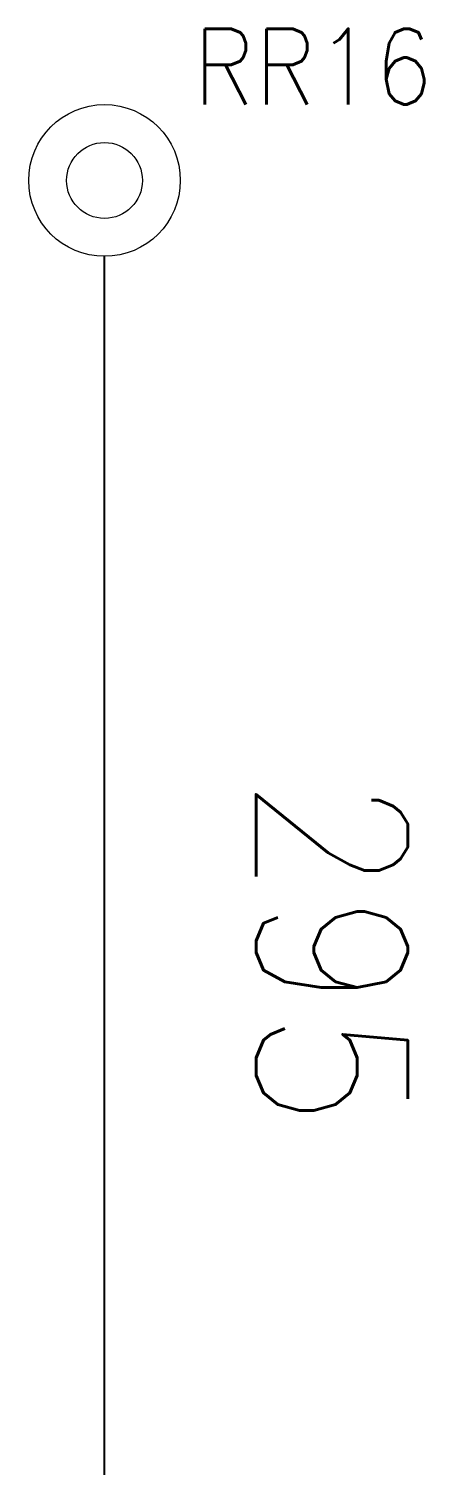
# Model space of a CAD drawing. Header units: inches. Extents: x 47316 to 59086, y 3141 to 11743.
# Drawn here: x 58096.48 to 58109.53, y 7291.8 to 7339.14 of the extents above; entities that cross this region are included whole.
import ezdxf

# ---------------------------------------------------------------- set-up
doc = ezdxf.new("R2010")
doc.units = ezdxf.units.IN
doc.header["$MEASUREMENT"] = 0
doc.styles.get("Standard").update_dxf_attribs({"font": ''})
doc.styles.get('Standard').set_extended_font_data('SimSun')
doc.linetypes.add('_VH_OTCON', pattern='A,0.0001,[7,VeSys.shx,S=0.1,R=0,X=0,Y=0],-0.4,[7,VeSys.shx,S=0.1,R=0,X=0,Y=0],-0.4,["X",Standard,S=1,R=0,X=-0.5,Y=-0.5],-0.0001,[7,VeSys.shx,S=0.1,R=0,X=0,Y=0],-0.4', length=1.2002)

msp = doc.modelspace()

# ---------------------------------------------------------------- linework, layer by layer
at = {"color": 0, "linetype": '_VH_OTCON', "lineweight": -2, "ltscale": 5}
msp.add_line((58098.979, 7285.76), (58098.979, 7331.644), dxfattribs=at)
at = {"color": 0, "linetype": 'Continuous', "lineweight": 15}
for radius in [2.5, 1.25]:
    msp.add_circle((58098.979, 7334.144), radius, dxfattribs=at)

# ---------------------------------------------------------------- texts
at = {"color": 21, "linetype": 'Continuous', "lineweight": 15, "insert": (58101.907, 7339.144), "char_height": 2.5, "width": 8.78571, "attachment_point": 1}
msp.add_mtext('\\Fromans.shx;\\W0.9000000000;\\T1.0000000000;\\o\\lRR16', dxfattribs=at)
at = {"color": 7, "linetype": '_VH_OTCON', "lineweight": 18, "ltscale": 5, "insert": (58108.979, 7314.488), "char_height": 5, "width": 12.85714, "attachment_point": 1, "rotation": 270}
msp.add_mtext('\\Fromans.shx;\\W0.9000000000;\\T1.0000000000;\\o\\l295', dxfattribs=at)

doc.saveas('drawing.dxf')
